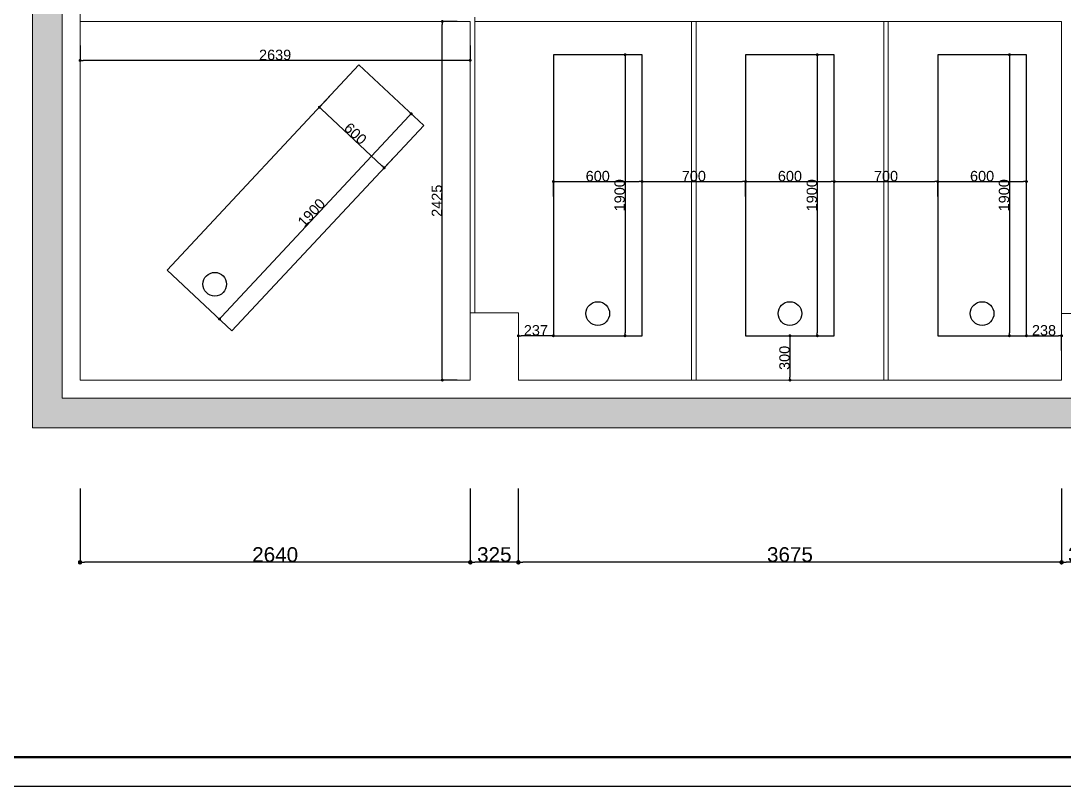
# Model space of a CAD drawing. Header units: millimetres. Extents: x 0 to 1313252738, y -131 to 560100888.
# Drawn here: x 1313229563 to 1313236621, y 559985172 to 559990347 of the extents above; entities that cross this region are included whole.
import ezdxf

# ---------------------------------------------------------------- set-up
doc = ezdxf.new("R2010")
doc.units = ezdxf.units.MM
doc.layers.get('0').update_dxf_attribs({"lineweight": 0})
doc.layers.add('0001外周ライン', color=7, linetype='Continuous', lineweight=9)
doc.layers.add('TOS_M1', color=7, linetype='Continuous', lineweight=9)
doc.layers.add('01用紙枠', color=5, linetype='Continuous')
doc.layers.add('BODY', color=7, linetype='Continuous')
doc.styles.add('onnjuku', font='arial.ttf')
doc.dimstyles.new('onnjuku', dxfattribs={"dimtxt": 100, "dimasz": 30, "dimexe": 1.25, "dimexo": 0.625, "dimtad": 1, "dimdec": 0, "dimtxsty": 'onnjuku', "dimblk": 'DOT', "dimcen": 2.5, "dimadec": 0, "dimazin": 0, "dimtfac": 1, "dimtdec": 0, "dimtmove": 0, "dimatfit": 3, "dimfxl": 500, "dimfxlon": 1, "dimarcsym": 0})

# ---------------------------------------------------------------- blocks, each defined once
blk = doc.blocks.new('_Dot')
at = {"color": 0, "linetype": 'ByBlock', "lineweight": -2}
blk.add_line((-0.5, 0), (-1, 0), dxfattribs=at)
at = {"color": 0, "linetype": 'ByBlock', "const_width": 0.5}
blk.add_lwpolyline([(-0.25, 0, 1), (0.25, 0, 1)], format="xyb", close=True, dxfattribs=at)
blk = doc.blocks.new('*D754')
at = {"layer": 'Defpoints', "color": 0, "transparency": 16777216}
for p in [(1313236603.6, 559987918.2), (1313236923.6, 559987913.2), (1313236603.6, 559986685.7)]:
    blk.add_point(p, dxfattribs=at)
at = {"layer": 'TOS_M1', "color": 0, "lineweight": -2, "transparency": 16777216}
for p, q in [((1313236603.6, 559987185.7), (1313236603.6, 559986684.5)), ((1313236923.6, 559987185.7), (1313236923.6, 559986684.5)), ((1313236893.6, 559986685.7), (1313236633.6, 559986685.7))]:
    blk.add_line(p, q, dxfattribs=at)
at = {"layer": 'TOS_M1', "color": 0, "lineweight": -2, "transparency": 16777216, "xscale": 30, "yscale": 30, "zscale": 30, "rotation": 180}
blk.add_blockref('_Dot', (1313236603.6, 559986685.7), dxfattribs=at)
at = {"layer": 'TOS_M1', "color": 0, "lineweight": -2, "transparency": 16777216, "xscale": 30, "yscale": 30, "zscale": 30}
blk.add_blockref('_Dot', (1313236923.6, 559986685.7), dxfattribs=at)
at = {"layer": 'TOS_M1', "color": 0, "transparency": 16777216, "insert": (1313236763.6, 559986737.4), "char_height": 100, "attachment_point": 5, "style": 'onnjuku'}
blk.add_mtext('320', dxfattribs=at)
blk = doc.blocks.new('*D755')
at = {"layer": 'Defpoints', "color": 0, "transparency": 16777216}
for p in [(1313232928.6, 559987918.2), (1313236603.6, 559987918.2), (1313232928.6, 559986685.7)]:
    blk.add_point(p, dxfattribs=at)
at = {"layer": 'TOS_M1', "color": 0, "lineweight": -2, "transparency": 16777216}
for p, q in [((1313232928.6, 559987185.7), (1313232928.6, 559986684.5)), ((1313236603.6, 559987185.7), (1313236603.6, 559986684.5)), ((1313236573.6, 559986685.7), (1313232958.6, 559986685.7))]:
    blk.add_line(p, q, dxfattribs=at)
at = {"layer": 'TOS_M1', "color": 0, "lineweight": -2, "transparency": 16777216, "xscale": 30, "yscale": 30, "zscale": 30, "rotation": 180}
blk.add_blockref('_Dot', (1313232928.6, 559986685.7), dxfattribs=at)
at = {"layer": 'TOS_M1', "color": 0, "lineweight": -2, "transparency": 16777216, "xscale": 30, "yscale": 30, "zscale": 30}
blk.add_blockref('_Dot', (1313236603.6, 559986685.7), dxfattribs=at)
at = {"layer": 'TOS_M1', "color": 0, "transparency": 16777216, "insert": (1313234766.1, 559986737.4), "char_height": 100, "attachment_point": 5, "style": 'onnjuku'}
blk.add_mtext('3675', dxfattribs=at)
blk = doc.blocks.new('*D756')
at = {"layer": 'Defpoints', "color": 0, "transparency": 16777216}
for p in [(1313232603.6, 559987918.2), (1313232928.6, 559987918.2), (1313232603.6, 559986685.7)]:
    blk.add_point(p, dxfattribs=at)
at = {"layer": 'TOS_M1', "color": 0, "lineweight": -2, "transparency": 16777216}
for p, q in [((1313232603.6, 559987185.7), (1313232603.6, 559986684.5)), ((1313232928.6, 559987185.7), (1313232928.6, 559986684.5)), ((1313232898.6, 559986685.7), (1313232633.6, 559986685.7))]:
    blk.add_line(p, q, dxfattribs=at)
at = {"layer": 'TOS_M1', "color": 0, "lineweight": -2, "transparency": 16777216, "xscale": 30, "yscale": 30, "zscale": 30, "rotation": 180}
blk.add_blockref('_Dot', (1313232603.6, 559986685.7), dxfattribs=at)
at = {"layer": 'TOS_M1', "color": 0, "lineweight": -2, "transparency": 16777216, "xscale": 30, "yscale": 30, "zscale": 30}
blk.add_blockref('_Dot', (1313232928.6, 559986685.7), dxfattribs=at)
at = {"layer": 'TOS_M1', "color": 0, "transparency": 16777216, "insert": (1313232766.1, 559986737.4), "char_height": 100, "attachment_point": 5, "style": 'onnjuku'}
blk.add_mtext('325', dxfattribs=at)
blk = doc.blocks.new('*D757')
at = {"layer": 'Defpoints', "color": 0, "transparency": 16777216}
for p in [(1313229963.6, 559987918.2), (1313232603.6, 559987918.2), (1313229963.6, 559986685.7)]:
    blk.add_point(p, dxfattribs=at)
at = {"layer": 'TOS_M1', "color": 0, "lineweight": -2, "transparency": 16777216}
for p, q in [((1313229963.6, 559987185.7), (1313229963.6, 559986684.5)), ((1313232603.6, 559987185.7), (1313232603.6, 559986684.5)), ((1313232573.6, 559986685.7), (1313229993.6, 559986685.7))]:
    blk.add_line(p, q, dxfattribs=at)
at = {"layer": 'TOS_M1', "color": 0, "lineweight": -2, "transparency": 16777216, "xscale": 30, "yscale": 30, "zscale": 30, "rotation": 180}
blk.add_blockref('_Dot', (1313229963.6, 559986685.7), dxfattribs=at)
at = {"layer": 'TOS_M1', "color": 0, "lineweight": -2, "transparency": 16777216, "xscale": 30, "yscale": 30, "zscale": 30}
blk.add_blockref('_Dot', (1313232603.6, 559986685.7), dxfattribs=at)
at = {"layer": 'TOS_M1', "color": 0, "transparency": 16777216, "insert": (1313231283.6, 559986737.4), "char_height": 100, "attachment_point": 5, "style": 'onnjuku'}
blk.add_mtext('2640', dxfattribs=at)
blk = doc.blocks.new('*D875')
at = {"layer": 'Defpoints', "color": 0, "transparency": 16777216}
for p in [(1313233765.9, 559989260.6), (1313233165.9, 559989043.2), (1313233765.9, 559989043.2)]:
    blk.add_point(p, dxfattribs=at)
at = {"layer": 'TOS_M1', "color": 0, "lineweight": -2, "transparency": 16777216}
for p, q in [((1313233165.9, 559989160.6), (1313233165.9, 559989261.9)), ((1313233185.9, 559989260.6), (1313233745.9, 559989260.6)), ((1313233765.9, 559989160.6), (1313233765.9, 559989261.9))]:
    blk.add_line(p, q, dxfattribs=at)
at = {"layer": 'TOS_M1', "color": 0, "lineweight": -2, "transparency": 16777216, "xscale": 20, "yscale": 20, "zscale": 20, "rotation": 180}
blk.add_blockref('_Dot', (1313233165.9, 559989260.6), dxfattribs=at)
at = {"layer": 'TOS_M1', "color": 0, "lineweight": -2, "transparency": 16777216, "xscale": 20, "yscale": 20, "zscale": 20}
blk.add_blockref('_Dot', (1313233765.9, 559989260.6), dxfattribs=at)
at = {"layer": 'TOS_M1', "color": 0, "transparency": 16777216, "insert": (1313233465.9, 559989297), "char_height": 70, "attachment_point": 5, "style": 'onnjuku'}
blk.add_mtext('600', dxfattribs=at)
blk = doc.blocks.new('*D876')
at = {"layer": 'Defpoints', "color": 0, "transparency": 16777216}
for p in [(1313234465.9, 559989260.6), (1313233765.9, 559989043.2), (1313234465.9, 559989043.2)]:
    blk.add_point(p, dxfattribs=at)
at = {"layer": 'TOS_M1', "color": 0, "lineweight": -2, "transparency": 16777216}
for p, q in [((1313233765.9, 559989160.6), (1313233765.9, 559989261.9)), ((1313233785.9, 559989260.6), (1313234445.9, 559989260.6)), ((1313234465.9, 559989160.6), (1313234465.9, 559989261.9))]:
    blk.add_line(p, q, dxfattribs=at)
at = {"layer": 'TOS_M1', "color": 0, "lineweight": -2, "transparency": 16777216, "xscale": 20, "yscale": 20, "zscale": 20, "rotation": 180}
blk.add_blockref('_Dot', (1313233765.9, 559989260.6), dxfattribs=at)
at = {"layer": 'TOS_M1', "color": 0, "lineweight": -2, "transparency": 16777216, "xscale": 20, "yscale": 20, "zscale": 20}
blk.add_blockref('_Dot', (1313234465.9, 559989260.6), dxfattribs=at)
at = {"layer": 'TOS_M1', "color": 0, "transparency": 16777216, "insert": (1313234115.9, 559989297), "char_height": 70, "attachment_point": 5, "style": 'onnjuku'}
blk.add_mtext('700', dxfattribs=at)
blk = doc.blocks.new('*D877')
at = {"layer": 'Defpoints', "color": 0, "transparency": 16777216}
for p in [(1313235065.9, 559989260.6), (1313234465.9, 559989043.2), (1313235065.9, 559989043.2)]:
    blk.add_point(p, dxfattribs=at)
at = {"layer": 'TOS_M1', "color": 0, "lineweight": -2, "transparency": 16777216}
for p, q in [((1313234465.9, 559989160.6), (1313234465.9, 559989261.9)), ((1313234485.9, 559989260.6), (1313235045.9, 559989260.6)), ((1313235065.9, 559989160.6), (1313235065.9, 559989261.9))]:
    blk.add_line(p, q, dxfattribs=at)
at = {"layer": 'TOS_M1', "color": 0, "lineweight": -2, "transparency": 16777216, "xscale": 20, "yscale": 20, "zscale": 20, "rotation": 180}
blk.add_blockref('_Dot', (1313234465.9, 559989260.6), dxfattribs=at)
at = {"layer": 'TOS_M1', "color": 0, "lineweight": -2, "transparency": 16777216, "xscale": 20, "yscale": 20, "zscale": 20}
blk.add_blockref('_Dot', (1313235065.9, 559989260.6), dxfattribs=at)
at = {"layer": 'TOS_M1', "color": 0, "transparency": 16777216, "insert": (1313234765.9, 559989297), "char_height": 70, "attachment_point": 5, "style": 'onnjuku'}
blk.add_mtext('600', dxfattribs=at)
blk = doc.blocks.new('*D878')
at = {"layer": 'Defpoints', "color": 0, "transparency": 16777216}
for p in [(1313235765.9, 559989260.6), (1313235065.9, 559989043.2), (1313235765.9, 559989043.2)]:
    blk.add_point(p, dxfattribs=at)
at = {"layer": 'TOS_M1', "color": 0, "lineweight": -2, "transparency": 16777216}
for p, q in [((1313235065.9, 559989160.6), (1313235065.9, 559989261.9)), ((1313235085.9, 559989260.6), (1313235745.9, 559989260.6)), ((1313235765.9, 559989160.6), (1313235765.9, 559989261.9))]:
    blk.add_line(p, q, dxfattribs=at)
at = {"layer": 'TOS_M1', "color": 0, "lineweight": -2, "transparency": 16777216, "xscale": 20, "yscale": 20, "zscale": 20, "rotation": 180}
blk.add_blockref('_Dot', (1313235065.9, 559989260.6), dxfattribs=at)
at = {"layer": 'TOS_M1', "color": 0, "lineweight": -2, "transparency": 16777216, "xscale": 20, "yscale": 20, "zscale": 20}
blk.add_blockref('_Dot', (1313235765.9, 559989260.6), dxfattribs=at)
at = {"layer": 'TOS_M1', "color": 0, "transparency": 16777216, "insert": (1313235415.9, 559989297), "char_height": 70, "attachment_point": 5, "style": 'onnjuku'}
blk.add_mtext('700', dxfattribs=at)
blk = doc.blocks.new('*D879')
at = {"layer": 'Defpoints', "color": 0, "transparency": 16777216}
for p in [(1313236365.9, 559989260.6), (1313235765.9, 559989043.2), (1313236365.9, 559989043.2)]:
    blk.add_point(p, dxfattribs=at)
at = {"layer": 'TOS_M1', "color": 0, "lineweight": -2, "transparency": 16777216}
for p, q in [((1313235765.9, 559989160.6), (1313235765.9, 559989261.9)), ((1313235785.9, 559989260.6), (1313236345.9, 559989260.6)), ((1313236365.9, 559989160.6), (1313236365.9, 559989261.9))]:
    blk.add_line(p, q, dxfattribs=at)
at = {"layer": 'TOS_M1', "color": 0, "lineweight": -2, "transparency": 16777216, "xscale": 20, "yscale": 20, "zscale": 20, "rotation": 180}
blk.add_blockref('_Dot', (1313235765.9, 559989260.6), dxfattribs=at)
at = {"layer": 'TOS_M1', "color": 0, "lineweight": -2, "transparency": 16777216, "xscale": 20, "yscale": 20, "zscale": 20}
blk.add_blockref('_Dot', (1313236365.9, 559989260.6), dxfattribs=at)
at = {"layer": 'TOS_M1', "color": 0, "transparency": 16777216, "insert": (1313236065.9, 559989297), "char_height": 70, "attachment_point": 5, "style": 'onnjuku'}
blk.add_mtext('600', dxfattribs=at)
blk = doc.blocks.new('*D881')
at = {"layer": 'Defpoints', "color": 0, "transparency": 16777216}
for p in [(1313232928.6, 559988217.9), (1313232928.6, 559988217.9), (1313233165.9, 559988217.9)]:
    blk.add_point(p, dxfattribs=at)
at = {"layer": 'TOS_M1', "color": 0, "lineweight": -2, "transparency": 16777216}
for p, q in [((1313232928.6, 559988217.9), (1313232928.6, 559988216.7)), ((1313233145.9, 559988217.9), (1313232948.6, 559988217.9)), ((1313233165.9, 559988217.9), (1313233165.9, 559988216.7))]:
    blk.add_line(p, q, dxfattribs=at)
at = {"layer": 'TOS_M1', "color": 0, "lineweight": -2, "transparency": 16777216, "xscale": 20, "yscale": 20, "zscale": 20, "rotation": 180}
blk.add_blockref('_Dot', (1313232928.6, 559988217.9), dxfattribs=at)
at = {"layer": 'TOS_M1', "color": 0, "lineweight": -2, "transparency": 16777216, "xscale": 20, "yscale": 20, "zscale": 20}
blk.add_blockref('_Dot', (1313233165.9, 559988217.9), dxfattribs=at)
at = {"layer": 'TOS_M1', "color": 0, "transparency": 16777216, "insert": (1313233047.3, 559988254.3), "char_height": 70, "attachment_point": 5, "style": 'onnjuku'}
blk.add_mtext('237', dxfattribs=at)
blk = doc.blocks.new('*D882')
at = {"layer": 'Defpoints', "color": 0, "transparency": 16777216}
for p in [(1313236365.9, 559988217.9), (1313236603.6, 559988217.9), (1313236603.6, 559988115.9)]:
    blk.add_point(p, dxfattribs=at)
at = {"layer": 'TOS_M1', "color": 0, "lineweight": -2, "transparency": 16777216}
for p, q in [((1313236365.9, 559988217.9), (1313236365.9, 559988216.7)), ((1313236385.9, 559988217.9), (1313236583.6, 559988217.9)), ((1313236603.6, 559988117.9), (1313236603.6, 559988219.2))]:
    blk.add_line(p, q, dxfattribs=at)
at = {"layer": 'TOS_M1', "color": 0, "lineweight": -2, "transparency": 16777216, "xscale": 20, "yscale": 20, "zscale": 20, "rotation": 180}
blk.add_blockref('_Dot', (1313236365.9, 559988217.9), dxfattribs=at)
at = {"layer": 'TOS_M1', "color": 0, "lineweight": -2, "transparency": 16777216, "xscale": 20, "yscale": 20, "zscale": 20}
blk.add_blockref('_Dot', (1313236603.6, 559988217.9), dxfattribs=at)
at = {"layer": 'TOS_M1', "color": 0, "transparency": 16777216, "insert": (1313236484.8, 559988254.3), "char_height": 70, "attachment_point": 5, "style": 'onnjuku'}
blk.add_mtext('238', dxfattribs=at)
blk = doc.blocks.new('*D883')
at = {"layer": 'Defpoints', "color": 0, "transparency": 16777216}
for p in [(1313234765.9, 559988217.9), (1313234765.9, 559987918.2), (1313234765.9, 559987918.2)]:
    blk.add_point(p, dxfattribs=at)
at = {"layer": 'TOS_M1', "color": 0, "lineweight": -2, "transparency": 16777216}
for p, q in [((1313234765.9, 559988217.9), (1313234767.2, 559988217.9)), ((1313234765.9, 559988197.9), (1313234765.9, 559987938.2)), ((1313234765.9, 559987918.2), (1313234767.2, 559987918.2))]:
    blk.add_line(p, q, dxfattribs=at)
at = {"layer": 'TOS_M1', "color": 0, "lineweight": -2, "transparency": 16777216, "xscale": 20, "yscale": 20, "zscale": 20}
for p, rotation in [((1313234765.9, 559988217.9), 90), ((1313234765.9, 559987918.2), 270)]:
    blk.add_blockref('_Dot', p, dxfattribs=dict(at, rotation=rotation))
at = {"layer": 'TOS_M1', "color": 0, "transparency": 16777216, "insert": (1313234729.5, 559988068.1), "char_height": 70, "attachment_point": 5, "rotation": 90, "style": 'onnjuku'}
blk.add_mtext('300', dxfattribs=at)
blk = doc.blocks.new('*D892')
at = {"layer": 'Defpoints', "color": 0, "transparency": 16777216}
for p in [(1313233651, 559990117.9), (1313233651, 559988217.9), (1313233651, 559988217.9)]:
    blk.add_point(p, dxfattribs=at)
at = {"layer": 'TOS_M1', "color": 0, "lineweight": -2, "transparency": 16777216}
for p, q in [((1313233651, 559990117.9), (1313233652.2, 559990117.9)), ((1313233651, 559990097.9), (1313233651, 559988237.9)), ((1313233651, 559988217.9), (1313233652.2, 559988217.9))]:
    blk.add_line(p, q, dxfattribs=at)
at = {"layer": 'TOS_M1', "color": 0, "lineweight": -2, "transparency": 16777216, "xscale": 20, "yscale": 20, "zscale": 20}
for p, rotation in [((1313233651, 559990117.9), 90), ((1313233651, 559988217.9), 270)]:
    blk.add_blockref('_Dot', p, dxfattribs=dict(at, rotation=rotation))
at = {"layer": 'TOS_M1', "color": 0, "transparency": 16777216, "insert": (1313233614.6, 559989167.9), "char_height": 70, "attachment_point": 5, "rotation": 90, "style": 'onnjuku'}
blk.add_mtext('1900', dxfattribs=at)
blk = doc.blocks.new('*D893')
at = {"layer": 'Defpoints', "color": 0, "transparency": 16777216}
for p in [(1313234951, 559990117.9), (1313234951, 559988217.9), (1313234951, 559988217.9)]:
    blk.add_point(p, dxfattribs=at)
at = {"layer": 'TOS_M1', "color": 0, "lineweight": -2, "transparency": 16777216}
for p, q in [((1313234951, 559990117.9), (1313234952.2, 559990117.9)), ((1313234951, 559990097.9), (1313234951, 559988237.9)), ((1313234951, 559988217.9), (1313234952.2, 559988217.9))]:
    blk.add_line(p, q, dxfattribs=at)
at = {"layer": 'TOS_M1', "color": 0, "lineweight": -2, "transparency": 16777216, "xscale": 20, "yscale": 20, "zscale": 20}
for p, rotation in [((1313234951, 559990117.9), 90), ((1313234951, 559988217.9), 270)]:
    blk.add_blockref('_Dot', p, dxfattribs=dict(at, rotation=rotation))
at = {"layer": 'TOS_M1', "color": 0, "transparency": 16777216, "insert": (1313234914.6, 559989167.9), "char_height": 70, "attachment_point": 5, "rotation": 90, "style": 'onnjuku'}
blk.add_mtext('1900', dxfattribs=at)
blk = doc.blocks.new('*D894')
at = {"layer": 'Defpoints', "color": 0, "transparency": 16777216}
for p in [(1313236251, 559990117.9), (1313236251, 559988217.9), (1313236251, 559988217.9)]:
    blk.add_point(p, dxfattribs=at)
at = {"layer": 'TOS_M1', "color": 0, "lineweight": -2, "transparency": 16777216}
for p, q in [((1313236251, 559990117.9), (1313236252.2, 559990117.9)), ((1313236251, 559990097.9), (1313236251, 559988237.9)), ((1313236251, 559988217.9), (1313236252.2, 559988217.9))]:
    blk.add_line(p, q, dxfattribs=at)
at = {"layer": 'TOS_M1', "color": 0, "lineweight": -2, "transparency": 16777216, "xscale": 20, "yscale": 20, "zscale": 20}
for p, rotation in [((1313236251, 559990117.9), 90), ((1313236251, 559988217.9), 270)]:
    blk.add_blockref('_Dot', p, dxfattribs=dict(at, rotation=rotation))
at = {"layer": 'TOS_M1', "color": 0, "transparency": 16777216, "insert": (1313236214.6, 559989167.9), "char_height": 70, "attachment_point": 5, "rotation": 90, "style": 'onnjuku'}
blk.add_mtext('1900', dxfattribs=at)
blk = doc.blocks.new('*D895')
at = {"layer": 'Defpoints', "color": 0, "transparency": 16777216}
for p in [(1313232414.4, 559990343.2), (1313232603.6, 559990343.2), (1313232603.6, 559987918.2)]:
    blk.add_point(p, dxfattribs=at)
at = {"layer": 'TOS_M1', "color": 0, "lineweight": -2, "transparency": 16777216}
for p, q in [((1313232514.4, 559990343.2), (1313232413.1, 559990343.2)), ((1313232414.4, 559987938.2), (1313232414.4, 559990323.2)), ((1313232514.4, 559987918.2), (1313232413.1, 559987918.2))]:
    blk.add_line(p, q, dxfattribs=at)
at = {"layer": 'TOS_M1', "color": 0, "lineweight": -2, "transparency": 16777216, "xscale": 20, "yscale": 20, "zscale": 20}
for p, rotation in [((1313232414.4, 559990343.2), 90), ((1313232414.4, 559987918.2), 270)]:
    blk.add_blockref('_Dot', p, dxfattribs=dict(at, rotation=rotation))
at = {"layer": 'TOS_M1', "color": 0, "transparency": 16777216, "insert": (1313232378, 559989130.7), "char_height": 70, "attachment_point": 5, "rotation": 90, "style": 'onnjuku'}
blk.add_mtext('2425', dxfattribs=at)
blk = doc.blocks.new('*D896')
at = {"layer": 'Defpoints', "color": 0, "transparency": 16777216}
for p in [(1313229963.6, 559990343.2), (1313232603, 559990343.2), (1313229963.6, 559990080)]:
    blk.add_point(p, dxfattribs=at)
at = {"layer": 'TOS_M1', "color": 0, "lineweight": -2, "transparency": 16777216}
for p, q in [((1313229963.6, 559990180), (1313229963.6, 559990078.8)), ((1313232603, 559990180), (1313232603, 559990078.8)), ((1313232583, 559990080), (1313229983.6, 559990080))]:
    blk.add_line(p, q, dxfattribs=at)
at = {"layer": 'TOS_M1', "color": 0, "lineweight": -2, "transparency": 16777216, "xscale": 20, "yscale": 20, "zscale": 20, "rotation": 180}
blk.add_blockref('_Dot', (1313229963.6, 559990080), dxfattribs=at)
at = {"layer": 'TOS_M1', "color": 0, "lineweight": -2, "transparency": 16777216, "xscale": 20, "yscale": 20, "zscale": 20}
blk.add_blockref('_Dot', (1313232603, 559990080), dxfattribs=at)
at = {"layer": 'TOS_M1', "color": 0, "transparency": 16777216, "insert": (1313231283.3, 559990116.4), "char_height": 70, "attachment_point": 5, "style": 'onnjuku'}
blk.add_mtext('2639', dxfattribs=at)
blk = doc.blocks.new('*D897')
at = {"layer": 'Defpoints', "color": 0, "transparency": 16777216}
for p in [(1313231850.3, 559990049.6), (1313232288.7, 559989640), (1313232020.6, 559989353.1)]:
    blk.add_point(p, dxfattribs=at)
at = {"layer": 'TOS_M1', "color": 0, "lineweight": -2, "transparency": 16777216}
for p, q in [((1313231650.5, 559989835.8), (1313231581.4, 559989761.8)), ((1313231596.8, 559989749), (1313232006, 559989366.7)), ((1313232088.9, 559989426.1), (1313232019.8, 559989352.2))]:
    blk.add_line(p, q, dxfattribs=at)
at = {"layer": 'TOS_M1', "color": 0, "lineweight": -2, "transparency": 16777216, "xscale": 20, "yscale": 20, "zscale": 20}
for p, rotation in [((1313231582.2, 559989762.7), 136.9432012144355), ((1313232020.6, 559989353.1), 316.9432012144355)]:
    blk.add_blockref('_Dot', p, dxfattribs=dict(at, rotation=rotation))
at = {"layer": 'TOS_M1', "color": 0, "transparency": 16777216, "insert": (1313231826.3, 559989584.5), "char_height": 70, "attachment_point": 5, "rotation": 316.9432, "style": 'onnjuku'}
blk.add_mtext('600', dxfattribs=at)
blk = doc.blocks.new('*D898')
at = {"layer": 'Defpoints', "color": 0, "transparency": 16777216}
for p in [(1313232204.1, 559989719.1), (1313230906.9, 559988330.8), (1313230906.9, 559988330.8)]:
    blk.add_point(p, dxfattribs=at)
at = {"layer": 'TOS_M1', "color": 0, "lineweight": -2, "transparency": 16777216}
for p, q in [((1313232190.4, 559989704.5), (1313230920.5, 559988345.4)), ((1313232204.1, 559989719.1), (1313232203.1, 559989719.9)), ((1313230906.9, 559988330.8), (1313230906, 559988331.6))]:
    blk.add_line(p, q, dxfattribs=at)
at = {"layer": 'TOS_M1', "color": 0, "lineweight": -2, "transparency": 16777216, "xscale": 20, "yscale": 20, "zscale": 20}
for p, rotation in [((1313232204.1, 559989719.1), 46.94320123295072), ((1313230906.9, 559988330.8), 226.9432012329507)]:
    blk.add_blockref('_Dot', p, dxfattribs=dict(at, rotation=rotation))
at = {"layer": 'TOS_M1', "color": 0, "transparency": 16777216, "insert": (1313231528.9, 559989049.8), "char_height": 70, "attachment_point": 5, "rotation": 46.9432, "style": 'onnjuku'}
blk.add_mtext('1900', dxfattribs=at)

msp = doc.modelspace()

# ---------------------------------------------------------------- hatches: boundary and pattern name
at = {"layer": '0001外周ライン', "true_color": 0x939598}
h = msp.add_hatch(color=252, dxfattribs=at)
h.dxf.hatch_style = 1
h.paths.add_polyline_path([(1313229641.629, 559994400.23), (1313229641.629, 559987596.23), (1313239880.629, 559987596.23), (1313239880.629, 559989363.23), (1313239680.629, 559989363.23), (1313239680.629, 559987796.23), (1313229841.629, 559987796.23), (1313229841.629, 559994200.23), (1313232699.615, 559994200.23), (1313232699.615, 559992700.23), (1313239680.629, 559992700.23), (1313239680.629, 559991593.23), (1313239880.629, 559991593.23), (1313239880.629, 559992900.23), (1313232933.629, 559992900.23), (1313232933.629, 559994400.23)])

# ---------------------------------------------------------------- linework, layer by layer
at = {"layer": '0001外周ライン'}
for p, q in [((1313229641.629, 559987596.23), (1313229641.629, 559994400.23)), ((1313229841.629, 559987796.23), (1313229841.629, 559994200.23)), ((1313229963.629, 559987918.23), (1313229963.629, 559990578.23)), ((1313232603.629, 559990343.23), (1313229963.629, 559990343.23)), ((1313232603.629, 559988373.23), (1313232603.629, 559990343.23)), ((1313232603.629, 559990343.23), (1313232603.629, 559987918.23)), ((1313232633.629, 559990373.23), (1313232633.629, 559988373.23)), ((1313232633.629, 559990343.23), (1313236603.629, 559990343.23)), ((1313234100.931, 559987918.23), (1313234100.931, 559990343.23)), ((1313234130.931, 559987918.23), (1313234130.931, 559990343.23)), ((1313235400.931, 559987918.23), (1313235400.931, 559990343.23)), ((1313235430.931, 559987918.23), (1313235430.931, 559990343.23)), ((1313236603.629, 559988368.23), (1313236603.629, 559990343.23)), ((1313232928.629, 559988373.23), (1313232603.629, 559988373.23)), ((1313232603.629, 559988373.23), (1313232603.629, 559987918.23)), ((1313232928.629, 559987918.23), (1313232928.629, 559988373.23)), ((1313236923.629, 559988368.23), (1313236603.629, 559988368.23)), ((1313236603.629, 559988368.23), (1313236603.629, 559987918.23)), ((1313236603.629, 559988115.941), (1313236603.629, 559988115.941)), ((1313232603.629, 559987918.23), (1313229963.629, 559987918.23)), ((1313236603.629, 559987918.23), (1313232928.629, 559987918.23)), ((1313234765.931, 559987918.23), (1313234765.931, 559987918.23)), ((1313239680.629, 559987796.23), (1313229841.629, 559987796.23)), ((1313239880.629, 559987596.23), (1313229641.629, 559987596.23))]:
    msp.add_line(p, q, dxfattribs=at)
at = {"layer": '01用紙枠'}
msp.add_lwpolyline([(1313226982.746, 559995509.188), (1313226982.746, 559985172.367), (1313241600.472, 559985172.367), (1313241600.472, 559995509.188)], close=True, dxfattribs=at)
msp.add_lwpolyline([(1313226982.746, 559995509.188), (1313226982.746, 559985172.367), (1313241600.472, 559985172.367), (1313241600.472, 559995509.188)], close=True, dxfattribs=at)
at = {"layer": '01用紙枠', "const_width": 17.402}
msp.add_lwpolyline([(1313227185.842, 559985368.199), (1313241397.377, 559985368.199), (1313241397.377, 559995313.357), (1313227185.842, 559995313.357)], close=True, dxfattribs=at)
msp.add_lwpolyline([(1313227185.842, 559985368.199), (1313241397.377, 559985368.199), (1313241397.377, 559995313.357), (1313227185.842, 559995313.357)], close=True, dxfattribs=at)
at = {"layer": 'BODY'}
for p, q in [((1313231850.304, 559990049.603), (1313230553.13, 559988661.316)), ((1313232288.71, 559989639.969), (1313231850.304, 559990049.603)), ((1313233765.931, 559990117.941), (1313233165.931, 559990117.941)), ((1313233165.931, 559990117.941), (1313233165.931, 559988217.941)), ((1313233765.931, 559988217.941), (1313233765.931, 559990117.941)), ((1313235065.931, 559990117.941), (1313234465.931, 559990117.941)), ((1313234465.931, 559990117.941), (1313234465.931, 559988217.941)), ((1313235065.931, 559988217.941), (1313235065.931, 559990117.941)), ((1313236365.931, 559990117.941), (1313235765.931, 559990117.941)), ((1313235765.931, 559990117.941), (1313235765.931, 559988217.941)), ((1313236365.931, 559988217.941), (1313236365.931, 559990117.941)), ((1313230991.537, 559988251.682), (1313232288.71, 559989639.969)), ((1313230553.13, 559988661.316), (1313230991.537, 559988251.682)), ((1313233165.931, 559988217.941), (1313233765.931, 559988217.941)), ((1313234465.931, 559988217.941), (1313235065.931, 559988217.941)), ((1313235765.931, 559988217.941), (1313236365.931, 559988217.941))]:
    msp.add_line(p, q, dxfattribs=at)
for centre in [(1313230874.742, 559988566.101), (1313233465.931, 559988367.941), (1313234765.931, 559988367.941), (1313236065.931, 559988367.941)]:
    msp.add_circle(centre, 80, dxfattribs=at)

# ---------------------------------------------------------------- dimensions: what is measured, and where the dimension line sits
at = {"layer": 'TOS_M1'}
for base, p1, p2, override, picture, middle in [((1313229963.629, 559990080.014), (1313232603.004, 559990343.23), (1313229963.629, 559990343.23), {"dimtxt": 70, "dimasz": 20, "dimfxl": 100}, '*D896', (1313231283.316, 559990116.403)), ((1313233765.931, 559989260.642), (1313233165.931, 559989043.166), (1313233765.931, 559989043.166), {"dimtxt": 70, "dimasz": 20, "dimfxl": 100}, '*D875', (1313233465.931, 559989297.007)), ((1313234465.931, 559989260.642), (1313233765.931, 559989043.166), (1313234465.931, 559989043.166), {"dimtxt": 70, "dimasz": 20, "dimfxl": 100}, '*D876', (1313234115.931, 559989297.007)), ((1313235065.931, 559989260.642), (1313234465.931, 559989043.166), (1313235065.931, 559989043.166), {"dimtxt": 70, "dimasz": 20, "dimfxl": 100}, '*D877', (1313234765.931, 559989297.007)), ((1313235765.931, 559989260.642), (1313235065.931, 559989043.166), (1313235765.931, 559989043.166), {"dimtxt": 70, "dimasz": 20, "dimfxl": 100}, '*D878', (1313235415.931, 559989297.007)), ((1313236365.931, 559989260.642), (1313235765.931, 559989043.166), (1313236365.931, 559989043.166), {"dimtxt": 70, "dimasz": 20, "dimfxl": 100}, '*D879', (1313236065.931, 559989297.007)), ((1313232928.629, 559988217.941), (1313233165.931, 559988217.941), (1313232928.629, 559988217.941), {"dimtxt": 70, "dimasz": 20, "dimfxl": 100}, '*D881', (1313233047.28, 559988254.33)), ((1313236603.629, 559988217.941), (1313236365.931, 559988217.941), (1313236603.629, 559988115.941), {"dimtxt": 70, "dimasz": 20, "dimfxl": 100}, '*D882', (1313236484.78, 559988254.33)), ((1313229963.629, 559986685.722), (1313232603.629, 559987918.23), (1313229963.629, 559987918.23), {"dimtmove": 1}, '*D757', (1313231283.629, 559986737.404)), ((1313232603.629, 559986685.722), (1313232928.629, 559987918.23), (1313232603.629, 559987918.23), {"dimtmove": 1}, '*D756', (1313232766.129, 559986737.438)), ((1313232928.629, 559986685.722), (1313236603.629, 559987918.23), (1313232928.629, 559987918.23), {"dimtmove": 1}, '*D755', (1313234766.129, 559986737.438)), ((1313236603.629, 559986685.722), (1313236923.629, 559987913.23), (1313236603.629, 559987918.23), {"dimtmove": 1}, '*D754', (1313236763.629, 559986737.438))]:
    dim = msp.add_linear_dim(base=base, p1=p1, p2=p2, dimstyle='onnjuku', override=override, dxfattribs=at)
    dim.commit()
    dim.dimension.update_dxf_attribs({"geometry": picture, "text_midpoint": middle})
for base, p1, p2, picture, middle in [((1313232414.373, 559990343.23), (1313232603.629, 559987918.23), (1313232603.629, 559990343.23), '*D895', (1313232378.008, 559989130.73)), ((1313234765.931, 559987918.23), (1313234765.931, 559988217.941), (1313234765.931, 559987918.23), '*D883', (1313234729.542, 559988068.085))]:
    dim = msp.add_linear_dim(base=base, p1=p1, p2=p2, angle=90, dimstyle='onnjuku', override={"dimtxt": 70, "dimasz": 20, "dimfxl": 100}, dxfattribs=at)
    dim.commit()
    dim.dimension.update_dxf_attribs({"geometry": picture, "text_midpoint": middle})
for p1, p2, distance, picture, middle in [((1313233650.976, 559990117.941), (1313233650.976, 559988217.941), 0, '*D892', (1313233614.611, 559989167.941)), ((1313234950.976, 559990117.941), (1313234950.976, 559988217.941), 0, '*D893', (1313234914.611, 559989167.941)), ((1313236250.976, 559990117.941), (1313236250.976, 559988217.941), 0, '*D894', (1313236214.611, 559989167.941)), ((1313231850.304, 559990049.603), (1313232288.71, 559989639.969), -392.652, '*D897', (1313231826.262, 559989584.455)), ((1313232204.054, 559989719.07), (1313230906.88, 559988330.783), 0, '*D898', (1313231528.896, 559989049.753))]:
    dim = msp.add_aligned_dim(p1=p1, p2=p2, distance=distance, dimstyle='onnjuku', override={"dimtxt": 70, "dimasz": 20, "dimfxl": 100}, dxfattribs=at)
    dim.commit()
    dim.dimension.update_dxf_attribs({"geometry": picture, "text_midpoint": middle})

doc.saveas('drawing.dxf')
